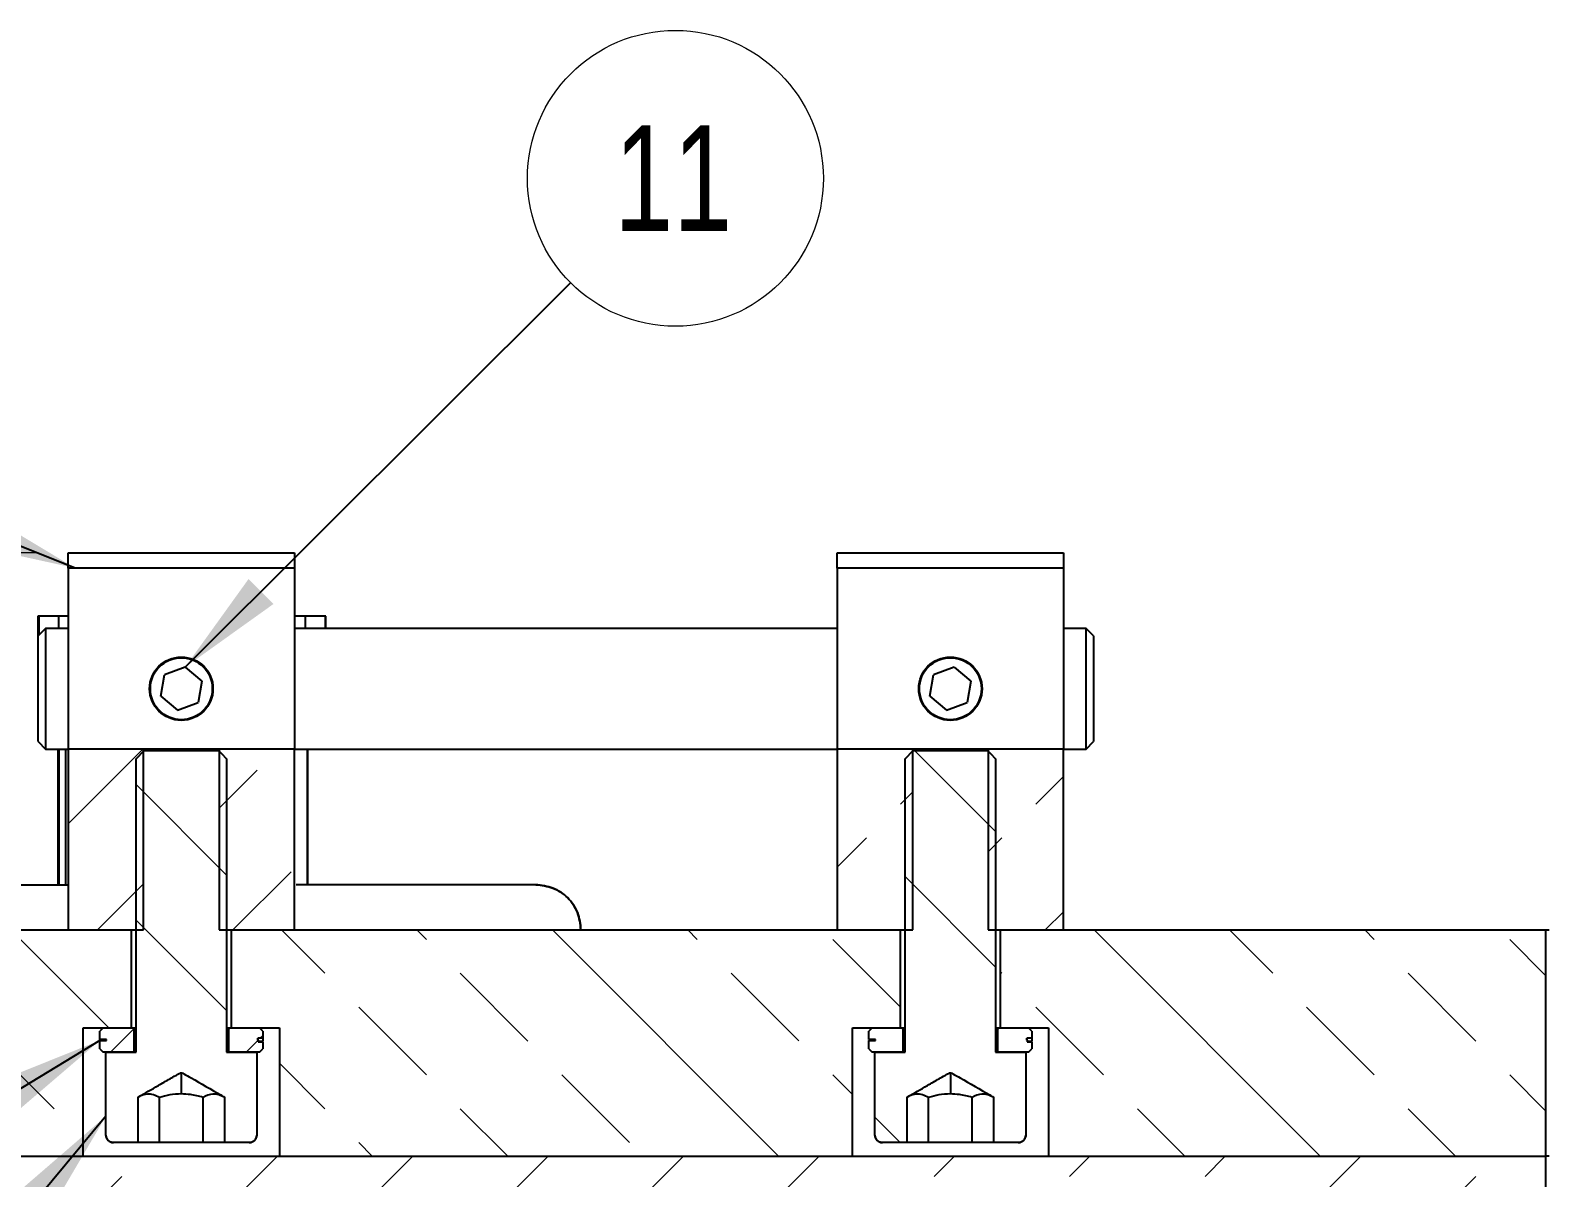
# Model space of a CAD drawing. Header units: millimetres. Extents: x 15 to 1184, y 5 to 836.
# Drawn here: x 621.1 to 671.4, y 700.4 to 738.5 of the extents above; entities that cross this region are included whole.
import ezdxf

# ---------------------------------------------------------------- set-up
doc = ezdxf.new("R2010")
doc.units = ezdxf.units.MM
doc.styles.add('SLDTEXTSTYLE1', font='TXT', dxfattribs={"width": 0.75})
doc.dimstyles.new('SLDDIMSTYLE0', dxfattribs={"dimtxt": 3.5, "dimasz": 3.556, "dimexe": 0, "dimexo": 0.0625, "dimgap": 0.875, "dimtad": 1, "dimlfac": 2, "dimrnd": 1e-09, "dimzin": 12, "dimdsep": 46, "dimtxsty": 'SLDTEXTSTYLE1', "dimsah": 1, "dimcen": 0.09, "dimadec": 0, "dimazin": 3, "dimtfac": 1, "dimtdec": 3, "dimtofl": 0, "dimtmove": 0, "dimatfit": 3, "dimfxl": 1, "dimfrac": 2, "dimtolj": 1, "dimtzin": 12, "dimarcsym": 0})
doc.dimstyles.new('SLDDIMSTYLE1', dxfattribs={"dimtxt": 0.18, "dimasz": 3.556, "dimexe": 0, "dimexo": 0.0625, "dimgap": 0, "dimtad": 0, "dimtih": 1, "dimtoh": 1, "dimdec": 0, "dimrnd": 1e-09, "dimzin": 0, "dimdsep": 46, "dimtxsty": 'Standard', "dimsah": 1, "dimcen": 0.09, "dimadec": 0, "dimazin": 0, "dimtfac": 3.556, "dimtdec": 0, "dimtofl": 0, "dimtmove": 0, "dimatfit": 3, "dimfxl": 1, "dimfrac": 2, "dimtolj": 1, "dimtzin": 0, "dimarcsym": 0})
pattern_1 = [(45, (0, 0), (-8.98026, 8.98026), []), (45, (4.49, 0), (-8.98026, 8.98026), [3.175, -1.5875]), (45, (8.98, 0), (-8.98026, 8.98026), [3.175, -1.5875]), (45, (13.47, 0), (-8.98026, 8.98026), [3.175, -1.5875])]
pattern_2 = [(135, (0, 0), (-8.98026, -8.98026), []), (135, (-2e-14, 4.49), (-8.98026, -8.98026), [3.175, -1.5875]), (135, (-3e-14, 8.98), (-8.98026, -8.98026), [3.175, -1.5875]), (135, (-5e-14, 13.47), (-8.98026, -8.98026), [3.175, -1.5875])]

# ---------------------------------------------------------------- blocks, each defined once
blk = doc.blocks.new('SW_NOTE_0_21')
at = {"color": 0, "linetype": 'Continuous', "lineweight": 0}
blk.add_circle((3.474, 3.464), 4.906, dxfattribs=at)
at = {"color": 0, "linetype": 'Continuous', "lineweight": 0, "insert": (3.403, 5.221), "char_height": 3.5, "attachment_point": 2, "style": 'SLDTEXTSTYLE1'}
blk.add_mtext('11', dxfattribs=at)
blk = doc.blocks.new('_D_2')
at = {"color": 7, "linetype": 'Continuous', "lineweight": 0}
for p, q in [((621.362, 721.14), (579.676, 721.14)), ((580.676, 693.64), (580.676, 721.14)), ((605.362, 693.64), (579.676, 693.64))]:
    blk.add_line(p, q, dxfattribs=at)
at = {"color": 7, "linetype": 'Continuous', "lineweight": 18}
for points in [[(580.676, 721.14), (580.295, 717.584), (581.057, 717.584)], [(580.676, 693.64), (581.057, 697.196), (580.295, 697.196)]]:
    blk.add_solid(points, dxfattribs=at)
at = {"color": 7, "linetype": 'Continuous', "lineweight": 18, "insert": (576.164, 704.501), "char_height": 3.5, "attachment_point": 1, "rotation": 90, "style": 'SLDTEXTSTYLE1'}
blk.add_mtext('55,00', dxfattribs=at)

msp = doc.modelspace()

# ---------------------------------------------------------------- hatches: boundary and pattern name
at = {"linetype": 'Continuous', "lineweight": 18}
h = msp.add_hatch(dxfattribs=at)
h.set_pattern_fill('DIN 201 Leichtmetall und Aluminiumlegierung', style=0, pattern_type=2)
h.set_pattern_definition(pattern_1)
h.paths.add_polyline_path([(624.862, 714.6402), (622.3618, 714.6402), (622.3618, 708.6402), (624.862, 708.6402)], flags=0)
h = msp.add_hatch(dxfattribs=at)
h.set_pattern_fill('ANSI32', angle=90, style=0)
edge = h.paths.add_edge_path(flags=0)
edge.add_line((623.6119, 704.5902), (623.6119, 701.8402))
edge.add_spline(control_points=[(623.6119, 701.8402), (623.6119, 701.8206), (623.6142, 701.8009), (623.6188, 701.7819), (623.6253, 701.7547), (623.6366, 701.7283), (623.6517, 701.7047), (623.6669, 701.6812), (623.6863, 701.66), (623.7084, 701.6428), (623.7305, 701.6256), (623.7559, 701.612), (623.7824, 701.6031), (623.8079, 701.5946), (623.8351, 701.5902), (623.8619, 701.5902)], knot_values=[0.0016806, 0.0016806, 0.0016806, 0.0016806, 0.0017987, 0.0017987, 0.0017987, 0.0019681, 0.0019681, 0.0019681, 0.0021375, 0.0021375, 0.0021375, 0.0023068, 0.0023068, 0.0023068, 0.0024694, 0.0024694, 0.0024694, 0.0024694], weights=[1, 1, 1, 1, 1, 1, 1, 1, 1, 1, 1, 1, 1, 1, 1, 1], degree=3, periodic=0)
edge.add_line((623.8619, 701.5902), (624.6828, 701.5902))
edge.add_line((624.6828, 701.5902), (624.6828, 703.0984))
edge.add_spline(control_points=[(624.6828, 703.0984), (624.9058, 703.2271), (625.1288, 703.3558), (625.3518, 703.4845), (625.48, 703.5584), (625.6081, 703.6324), (625.7364, 703.7063), (625.7998, 703.7428), (625.8632, 703.7794), (625.9268, 703.8157), (625.9583, 703.8338), (625.9898, 703.8518), (626.0216, 703.8694), (626.0375, 703.8783), (626.0534, 703.8871), (626.0697, 703.8952), (626.0779, 703.8993), (626.0862, 703.9033), (626.0949, 703.9061), (626.1003, 703.9078), (626.1061, 703.9091), (626.1118, 703.9091)], knot_values=[0.0038825, 0.0038825, 0.0038825, 0.0038825, 0.0054273, 0.0054273, 0.0054273, 0.0063152, 0.0063152, 0.0063152, 0.0067545, 0.0067545, 0.0067545, 0.0069724, 0.0069724, 0.0069724, 0.0070815, 0.0070815, 0.0070815, 0.0071365, 0.0071365, 0.0071365, 0.007171, 0.007171, 0.007171, 0.007171], weights=[1, 1, 1, 1, 1, 1, 1, 1, 1, 1, 1, 1, 1, 1, 1, 1, 1, 1, 1, 1, 1, 1], degree=3, periodic=0)
edge.add_spline(control_points=[(626.1118, 703.9091), (626.1174, 703.9091), (626.1231, 703.9079), (626.1285, 703.9061), (626.1512, 703.8989), (626.1718, 703.8861), (626.1927, 703.8746), (626.2753, 703.829), (626.3568, 703.7813), (626.4386, 703.7343), (626.7657, 703.5459), (627.0925, 703.3571), (627.4194, 703.1684), (627.4599, 703.145), (627.5003, 703.1217), (627.5407, 703.0984)], knot_values=[0.0038377, 0.0038377, 0.0038377, 0.0038377, 0.0038719, 0.0038719, 0.0038719, 0.0040162, 0.0040162, 0.0040162, 0.0045865, 0.0045865, 0.0045865, 0.0068678, 0.0068678, 0.0068678, 0.0071499, 0.0071499, 0.0071499, 0.0071499], weights=[1, 1, 1, 1, 1, 1, 1, 1, 1, 1, 1, 1, 1, 1, 1, 1], degree=3, periodic=0)
edge.add_line((627.5407, 703.0984), (627.5407, 701.5902))
edge.add_line((627.5407, 701.5902), (628.3616, 701.5902))
edge.add_spline(control_points=[(628.3616, 701.5902), (628.3791, 701.5902), (628.3967, 701.592), (628.4138, 701.5957), (628.4412, 701.6015), (628.4679, 701.6121), (628.4918, 701.6267), (628.5157, 701.6413), (628.5374, 701.6602), (628.5551, 701.6818), (628.5728, 701.7035), (628.5871, 701.7285), (628.5966, 701.7548), (628.6026, 701.7712), (628.6069, 701.7884), (628.6093, 701.8058), (628.6109, 701.8171), (628.6117, 701.8287), (628.6117, 701.8402)], knot_values=[0.00254, 0.00254, 0.00254, 0.00254, 0.0026456, 0.0026456, 0.0026456, 0.0028149, 0.0028149, 0.0028149, 0.0029843, 0.0029843, 0.0029843, 0.0031537, 0.0031537, 0.0031537, 0.0032587, 0.0032587, 0.0032587, 0.0033279, 0.0033279, 0.0033279, 0.0033279], weights=[1, 1, 1, 1, 1, 1, 1, 1, 1, 1, 1, 1, 1, 1, 1, 1, 1, 1, 1], degree=3, periodic=0)
edge.add_line((628.6117, 701.8402), (628.6117, 704.5902))
edge.add_line((628.6117, 704.5902), (627.6116, 704.5902))
edge.add_line((627.6116, 704.5902), (627.6116, 714.3195))
edge.add_spline(control_points=[(627.6116, 714.3195), (627.5558, 714.3753), (627.4999, 714.4311), (627.4441, 714.487), (627.4097, 714.5214), (627.3753, 714.5558), (627.3409, 714.5902)], knot_values=[0.0043116, 0.0043116, 0.0043116, 0.0043116, 0.0047851, 0.0047851, 0.0047851, 0.0050771, 0.0050771, 0.0050771, 0.0050771], weights=[1, 1, 1, 1, 1, 1, 1], degree=3, periodic=0)
edge.add_line((627.3409, 714.5902), (624.8827, 714.5902))
edge.add_spline(control_points=[(624.8827, 714.5902), (624.7924, 714.4999), (624.7022, 714.4097), (624.612, 714.3195)], knot_values=[0.0077237, 0.0077237, 0.0077237, 0.0077237, 0.0084881, 0.0084881, 0.0084881, 0.0084881], weights=[1, 1, 1, 1], degree=3, periodic=0)
edge.add_line((624.612, 714.3195), (624.612, 704.5902))
edge.add_line((624.612, 704.5902), (623.6119, 704.5902))
h = msp.add_hatch(dxfattribs=at)
h.set_pattern_fill('DIN 201 Leichtmetall und Aluminiumlegierung', style=0, pattern_type=2)
h.set_pattern_definition(pattern_1)
h.paths.add_polyline_path([(627.3615, 708.6402), (629.8618, 708.6402), (629.8618, 714.6402), (627.3615, 714.6402)], flags=0)
h = msp.add_hatch(dxfattribs=at)
h.set_pattern_fill('DIN 201 Leichtmetall und Aluminiumlegierung', style=0, pattern_type=2)
h.set_pattern_definition(pattern_1)
h.paths.add_polyline_path([(650.362, 714.6402), (647.8618, 714.6402), (647.8618, 708.6402), (650.362, 708.6402)], flags=0)
h = msp.add_hatch(dxfattribs=at)
h.set_pattern_fill('ANSI32', angle=90, style=0)
edge = h.paths.add_edge_path(flags=0)
edge.add_line((649.1119, 704.5902), (649.1119, 701.8402))
edge.add_spline(control_points=[(649.1119, 701.8402), (649.1119, 701.8206), (649.1142, 701.8009), (649.1188, 701.7819), (649.1253, 701.7547), (649.1366, 701.7283), (649.1517, 701.7047), (649.1669, 701.6812), (649.1863, 701.66), (649.2084, 701.6428), (649.2305, 701.6256), (649.2559, 701.612), (649.2824, 701.6031), (649.3079, 701.5946), (649.3351, 701.5902), (649.3619, 701.5902)], knot_values=[0.0016806, 0.0016806, 0.0016806, 0.0016806, 0.0017987, 0.0017987, 0.0017987, 0.0019681, 0.0019681, 0.0019681, 0.0021375, 0.0021375, 0.0021375, 0.0023068, 0.0023068, 0.0023068, 0.0024694, 0.0024694, 0.0024694, 0.0024694], weights=[1, 1, 1, 1, 1, 1, 1, 1, 1, 1, 1, 1, 1, 1, 1, 1], degree=3, periodic=0)
edge.add_line((649.3619, 701.5902), (650.1828, 701.5902))
edge.add_line((650.1828, 701.5902), (650.1828, 703.0984))
edge.add_spline(control_points=[(650.1828, 703.0984), (650.4058, 703.2271), (650.6288, 703.3558), (650.8518, 703.4845), (650.98, 703.5584), (651.1081, 703.6324), (651.2364, 703.7063), (651.2998, 703.7428), (651.3632, 703.7794), (651.4268, 703.8157), (651.4583, 703.8338), (651.4898, 703.8518), (651.5216, 703.8694), (651.5375, 703.8783), (651.5534, 703.8871), (651.5697, 703.8952), (651.5779, 703.8993), (651.5862, 703.9033), (651.5949, 703.9061), (651.6003, 703.9078), (651.6061, 703.9091), (651.6118, 703.9091)], knot_values=[0.0038825, 0.0038825, 0.0038825, 0.0038825, 0.0054273, 0.0054273, 0.0054273, 0.0063152, 0.0063152, 0.0063152, 0.0067545, 0.0067545, 0.0067545, 0.0069724, 0.0069724, 0.0069724, 0.0070815, 0.0070815, 0.0070815, 0.0071365, 0.0071365, 0.0071365, 0.007171, 0.007171, 0.007171, 0.007171], weights=[1, 1, 1, 1, 1, 1, 1, 1, 1, 1, 1, 1, 1, 1, 1, 1, 1, 1, 1, 1, 1, 1], degree=3, periodic=0)
edge.add_spline(control_points=[(651.6118, 703.9091), (651.6174, 703.9091), (651.6231, 703.9079), (651.6285, 703.9061), (651.6512, 703.8989), (651.6718, 703.8861), (651.6927, 703.8746), (651.7753, 703.829), (651.8568, 703.7813), (651.9386, 703.7343), (652.2657, 703.5459), (652.5925, 703.3571), (652.9194, 703.1684), (652.9599, 703.145), (653.0003, 703.1217), (653.0407, 703.0984)], knot_values=[0.0038377, 0.0038377, 0.0038377, 0.0038377, 0.0038719, 0.0038719, 0.0038719, 0.0040162, 0.0040162, 0.0040162, 0.0045865, 0.0045865, 0.0045865, 0.0068678, 0.0068678, 0.0068678, 0.0071499, 0.0071499, 0.0071499, 0.0071499], weights=[1, 1, 1, 1, 1, 1, 1, 1, 1, 1, 1, 1, 1, 1, 1, 1], degree=3, periodic=0)
edge.add_line((653.0407, 703.0984), (653.0407, 701.5902))
edge.add_line((653.0407, 701.5902), (653.8616, 701.5902))
edge.add_spline(control_points=[(653.8616, 701.5902), (653.8791, 701.5902), (653.8967, 701.592), (653.9138, 701.5957), (653.9412, 701.6015), (653.9679, 701.6121), (653.9918, 701.6267), (654.0157, 701.6413), (654.0374, 701.6602), (654.0551, 701.6818), (654.0728, 701.7035), (654.0871, 701.7285), (654.0966, 701.7548), (654.1026, 701.7712), (654.1069, 701.7884), (654.1093, 701.8058), (654.1109, 701.8171), (654.1117, 701.8287), (654.1117, 701.8402)], knot_values=[0.00254, 0.00254, 0.00254, 0.00254, 0.0026456, 0.0026456, 0.0026456, 0.0028149, 0.0028149, 0.0028149, 0.0029843, 0.0029843, 0.0029843, 0.0031537, 0.0031537, 0.0031537, 0.0032587, 0.0032587, 0.0032587, 0.0033279, 0.0033279, 0.0033279, 0.0033279], weights=[1, 1, 1, 1, 1, 1, 1, 1, 1, 1, 1, 1, 1, 1, 1, 1, 1, 1, 1], degree=3, periodic=0)
edge.add_line((654.1117, 701.8402), (654.1117, 704.5902))
edge.add_line((654.1117, 704.5902), (653.1116, 704.5902))
edge.add_line((653.1116, 704.5902), (653.1116, 714.3195))
edge.add_spline(control_points=[(653.1116, 714.3195), (653.0558, 714.3753), (652.9999, 714.4311), (652.9441, 714.487), (652.9097, 714.5214), (652.8753, 714.5558), (652.8409, 714.5902)], knot_values=[0.0043116, 0.0043116, 0.0043116, 0.0043116, 0.0047851, 0.0047851, 0.0047851, 0.0050771, 0.0050771, 0.0050771, 0.0050771], weights=[1, 1, 1, 1, 1, 1, 1], degree=3, periodic=0)
edge.add_line((652.8409, 714.5902), (650.3827, 714.5902))
edge.add_spline(control_points=[(650.3827, 714.5902), (650.2924, 714.4999), (650.2022, 714.4097), (650.112, 714.3195)], knot_values=[0.0077237, 0.0077237, 0.0077237, 0.0077237, 0.0084881, 0.0084881, 0.0084881, 0.0084881], weights=[1, 1, 1, 1], degree=3, periodic=0)
edge.add_line((650.112, 714.3195), (650.112, 704.5902))
edge.add_line((650.112, 704.5902), (649.1119, 704.5902))
h = msp.add_hatch(dxfattribs=at)
h.set_pattern_fill('DIN 201 Leichtmetall und Aluminiumlegierung', style=0, pattern_type=2)
h.set_pattern_definition(pattern_1)
h.paths.add_polyline_path([(652.8615, 708.6402), (655.3618, 708.6402), (655.3618, 714.6402), (652.8615, 714.6402)], flags=0)
h = msp.add_hatch(dxfattribs=at)
h.set_pattern_fill('DIN 201 Leichtmetall und Aluminiumlegierung', angle=90, style=0, pattern_type=2)
h.set_pattern_definition(pattern_2)
h.paths.add_polyline_path([(606.3618, 708.6402), (606.3618, 701.1402), (622.8619, 701.1402), (622.8619, 705.3902), (624.462, 705.3902), (624.462, 708.6402)], flags=0)
h = msp.add_hatch(dxfattribs=at)
h.set_pattern_fill('DIN 201 Leichtmetall und Aluminiumlegierung', angle=90, style=0, pattern_type=2)
h.set_pattern_definition(pattern_2)
h.paths.add_polyline_path([(649.962, 708.6402), (627.7616, 708.6402), (627.7616, 705.3902), (629.3617, 705.3902), (629.3617, 701.1402), (648.3619, 701.1402), (648.3619, 705.3902), (649.962, 705.3902)], flags=0)
h = msp.add_hatch(dxfattribs=at)
h.set_pattern_fill('DIN 201 Leichtmetall und Aluminiumlegierung', angle=90, style=0, pattern_type=2)
h.set_pattern_definition(pattern_2)
h.paths.add_polyline_path([(654.8617, 705.3902), (654.8617, 701.1402), (671.3618, 701.1402), (671.3618, 708.6402), (653.2616, 708.6402), (653.2616, 705.3902)], flags=0)
h = msp.add_hatch(dxfattribs=at)
h.set_pattern_fill('ANSI31', style=0)
edge = h.paths.add_edge_path(flags=0)
edge.add_line((624.502, 705.3902), (623.5191, 705.3902))
edge.add_spline(control_points=[(623.5191, 705.3902), (623.4833, 705.3544), (623.4476, 705.3187), (623.4119, 705.283)], knot_values=[0.0149752, 0.0149752, 0.0149752, 0.0149752, 0.0152811, 0.0152811, 0.0152811, 0.0152811], weights=[1, 1, 1, 1], degree=3, periodic=0)
edge.add_line((623.4119, 705.283), (623.4119, 705.0069))
edge.add_line((623.4119, 705.0069), (623.629, 705.0069))
edge.add_line((623.629, 705.0069), (623.629, 704.9778))
edge.add_line((623.629, 704.9778), (623.4119, 704.9778))
edge.add_line((623.4119, 704.9778), (623.4119, 704.6973))
edge.add_spline(control_points=[(623.4119, 704.6973), (623.4476, 704.6616), (623.4833, 704.6259), (623.5191, 704.5902)], knot_values=[0.000001, 0.000001, 0.000001, 0.000001, 0.0003041, 0.0003041, 0.0003041, 0.0003041], weights=[1, 1, 1, 1], degree=3, periodic=0)
edge.add_line((623.5191, 704.5902), (624.502, 704.5902))
edge.add_spline(control_points=[(624.502, 704.5902), (624.5136, 704.6018), (624.5253, 704.6135), (624.537, 704.6252)], knot_values=[0.000001, 0.000001, 0.000001, 0.000001, 0.0001, 0.0001, 0.0001, 0.0001], weights=[1, 1, 1, 1], degree=3, periodic=0)
edge.add_line((624.537, 704.6252), (624.537, 705.3552))
edge.add_spline(control_points=[(624.537, 705.3552), (624.5253, 705.3668), (624.5136, 705.3785), (624.502, 705.3902)], knot_values=[0.0089525, 0.0089525, 0.0089525, 0.0089525, 0.0090516, 0.0090516, 0.0090516, 0.0090516], weights=[1, 1, 1, 1], degree=3, periodic=0)
h = msp.add_hatch(dxfattribs=at)
h.set_pattern_fill('ANSI31', style=0)
edge = h.paths.add_edge_path(flags=0)
edge.add_line((628.8117, 705.0517), (628.8117, 705.283))
edge.add_spline(control_points=[(628.8117, 705.283), (628.7759, 705.3187), (628.7402, 705.3544), (628.7045, 705.3902)], knot_values=[0.000001, 0.000001, 0.000001, 0.000001, 0.0003041, 0.0003041, 0.0003041, 0.0003041], weights=[1, 1, 1, 1], degree=3, periodic=0)
edge.add_line((628.7045, 705.3902), (627.7216, 705.3902))
edge.add_spline(control_points=[(627.7216, 705.3902), (627.7099, 705.3785), (627.6982, 705.3668), (627.6866, 705.3552)], knot_values=[0.000001, 0.000001, 0.000001, 0.000001, 0.0001, 0.0001, 0.0001, 0.0001], weights=[1, 1, 1, 1], degree=3, periodic=0)
edge.add_line((627.6866, 705.3552), (627.6866, 704.6252))
edge.add_spline(control_points=[(627.6866, 704.6252), (627.6982, 704.6135), (627.7099, 704.6018), (627.7216, 704.5902)], knot_values=[0.0089525, 0.0089525, 0.0089525, 0.0089525, 0.0090516, 0.0090516, 0.0090516, 0.0090516], weights=[1, 1, 1, 1], degree=3, periodic=0)
edge.add_line((627.7216, 704.5902), (628.7045, 704.5902))
edge.add_spline(control_points=[(628.7045, 704.5902), (628.7402, 704.6259), (628.7759, 704.6616), (628.8117, 704.6973)], knot_values=[0.0149752, 0.0149752, 0.0149752, 0.0149752, 0.0152811, 0.0152811, 0.0152811, 0.0152811], weights=[1, 1, 1, 1], degree=3, periodic=0)
edge.add_line((628.8117, 704.6973), (628.8117, 704.9243))
edge.add_line((628.8117, 704.9243), (628.6553, 704.9272))
edge.add_line((628.6553, 704.9272), (628.6553, 704.9902))
edge.add_line((628.6553, 704.9902), (628.6447, 704.9902))
edge.add_line((628.6447, 704.9902), (628.6447, 705.0487))
edge.add_line((628.6447, 705.0487), (628.8117, 705.0517))
h = msp.add_hatch(dxfattribs=at)
h.set_pattern_fill('ANSI31', style=0)
edge = h.paths.add_edge_path(flags=0)
edge.add_line((650.002, 705.3902), (649.0191, 705.3902))
edge.add_spline(control_points=[(649.0191, 705.3902), (648.9833, 705.3544), (648.9476, 705.3187), (648.9119, 705.283)], knot_values=[0.0149752, 0.0149752, 0.0149752, 0.0149752, 0.0152811, 0.0152811, 0.0152811, 0.0152811], weights=[1, 1, 1, 1], degree=3, periodic=0)
edge.add_line((648.9119, 705.283), (648.9119, 705.0069))
edge.add_line((648.9119, 705.0069), (649.129, 705.0069))
edge.add_line((649.129, 705.0069), (649.129, 704.9778))
edge.add_line((649.129, 704.9778), (648.9119, 704.9778))
edge.add_line((648.9119, 704.9778), (648.9119, 704.6973))
edge.add_spline(control_points=[(648.9119, 704.6973), (648.9476, 704.6616), (648.9833, 704.6259), (649.0191, 704.5902)], knot_values=[0.000001, 0.000001, 0.000001, 0.000001, 0.0003041, 0.0003041, 0.0003041, 0.0003041], weights=[1, 1, 1, 1], degree=3, periodic=0)
edge.add_line((649.0191, 704.5902), (650.002, 704.5902))
edge.add_spline(control_points=[(650.002, 704.5902), (650.0136, 704.6018), (650.0253, 704.6135), (650.037, 704.6252)], knot_values=[0.000001, 0.000001, 0.000001, 0.000001, 0.0001, 0.0001, 0.0001, 0.0001], weights=[1, 1, 1, 1], degree=3, periodic=0)
edge.add_line((650.037, 704.6252), (650.037, 705.3552))
edge.add_spline(control_points=[(650.037, 705.3552), (650.0253, 705.3668), (650.0136, 705.3785), (650.002, 705.3902)], knot_values=[0.0089525, 0.0089525, 0.0089525, 0.0089525, 0.0090516, 0.0090516, 0.0090516, 0.0090516], weights=[1, 1, 1, 1], degree=3, periodic=0)
h = msp.add_hatch(dxfattribs=at)
h.set_pattern_fill('ANSI31', style=0)
edge = h.paths.add_edge_path(flags=0)
edge.add_line((654.3117, 705.0517), (654.3117, 705.283))
edge.add_spline(control_points=[(654.3117, 705.283), (654.2759, 705.3187), (654.2402, 705.3544), (654.2045, 705.3902)], knot_values=[0.000001, 0.000001, 0.000001, 0.000001, 0.0003041, 0.0003041, 0.0003041, 0.0003041], weights=[1, 1, 1, 1], degree=3, periodic=0)
edge.add_line((654.2045, 705.3902), (653.2216, 705.3902))
edge.add_spline(control_points=[(653.2216, 705.3902), (653.2099, 705.3785), (653.1982, 705.3668), (653.1866, 705.3552)], knot_values=[0.000001, 0.000001, 0.000001, 0.000001, 0.0001, 0.0001, 0.0001, 0.0001], weights=[1, 1, 1, 1], degree=3, periodic=0)
edge.add_line((653.1866, 705.3552), (653.1866, 704.6252))
edge.add_spline(control_points=[(653.1866, 704.6252), (653.1982, 704.6135), (653.2099, 704.6018), (653.2216, 704.5902)], knot_values=[0.0089525, 0.0089525, 0.0089525, 0.0089525, 0.0090516, 0.0090516, 0.0090516, 0.0090516], weights=[1, 1, 1, 1], degree=3, periodic=0)
edge.add_line((653.2216, 704.5902), (654.2045, 704.5902))
edge.add_spline(control_points=[(654.2045, 704.5902), (654.2402, 704.6259), (654.2759, 704.6616), (654.3117, 704.6973)], knot_values=[0.0149752, 0.0149752, 0.0149752, 0.0149752, 0.0152811, 0.0152811, 0.0152811, 0.0152811], weights=[1, 1, 1, 1], degree=3, periodic=0)
edge.add_line((654.3117, 704.6973), (654.3117, 704.9243))
edge.add_line((654.3117, 704.9243), (654.1553, 704.9272))
edge.add_line((654.1553, 704.9272), (654.1553, 704.9902))
edge.add_line((654.1553, 704.9902), (654.1447, 704.9902))
edge.add_line((654.1447, 704.9902), (654.1447, 705.0487))
edge.add_line((654.1447, 705.0487), (654.3117, 705.0517))
h = msp.add_hatch(dxfattribs=at)
h.set_pattern_fill('DIN 201 Leichtmetall und Aluminiumlegierung', style=0, pattern_type=2)
h.set_pattern_definition(pattern_1)
edge = h.paths.add_edge_path(flags=0)
edge.add_line((643.6693, 693.6402), (671.3618, 693.6402))
edge.add_line((671.3618, 693.6402), (671.3618, 701.1402))
edge.add_line((671.3618, 701.1402), (606.3618, 701.1402))
edge.add_line((606.3618, 701.1402), (606.3618, 693.6402))
edge.add_line((606.3618, 693.6402), (634.0542, 693.6402))
edge.add_line((634.0542, 693.6402), (634.0542, 691.6402))
edge.add_spline(control_points=[(634.0542, 691.6402), (634.549, 691.4497), (635.0529, 691.2808), (635.564, 691.1402)], knot_values=[0.0000019, 0.0000019, 0.0000019, 0.0000019, 0.0031566, 0.0031566, 0.0031566, 0.0031566], weights=[1, 1, 1, 1], degree=3, periodic=0)
edge.add_line((635.564, 691.1402), (642.1595, 691.1402))
edge.add_spline(control_points=[(642.1595, 691.1402), (642.6707, 691.2808), (643.1746, 691.4497), (643.6693, 691.6402)], knot_values=[0.0164348, 0.0164348, 0.0164348, 0.0164348, 0.019585, 0.019585, 0.019585, 0.019585], weights=[1, 1, 1, 1], degree=3, periodic=0)
edge.add_line((643.6693, 691.6402), (643.6693, 693.6402))

# ---------------------------------------------------------------- linework, layer by layer
at = {"color": 7, "linetype": 'Continuous', "lineweight": 25}
for p, q in [((622.3618, 721.1402), (629.8618, 721.1402)), ((622.3618, 720.6402), (622.3618, 721.1402)), ((629.8618, 721.1402), (629.8618, 720.6402)), ((647.8618, 721.1402), (655.3618, 721.1402)), ((647.8618, 720.6402), (647.8618, 721.1402)), ((655.3618, 721.1402), (655.3618, 720.6402)), ((629.8618, 720.6402), (622.3618, 720.6402)), ((622.3618, 720.6402), (622.3618, 714.6402)), ((629.8618, 720.6402), (629.8618, 714.6402)), ((655.3618, 720.6402), (647.8618, 720.6402)), ((647.8618, 720.6402), (647.8618, 714.6402)), ((655.3618, 720.6402), (655.3618, 714.6402)), ((621.3492, 719.0402), (621.3492, 717.5402)), ((621.3987, 719.0402), (621.3492, 719.0402)), ((622.0495, 719.0402), (621.3987, 719.0402)), ((622.3618, 719.0402), (622.0495, 719.0402)), ((630.2271, 719.0402), (629.8618, 719.0402)), ((630.8947, 719.0402), (630.2271, 719.0402)), ((630.9072, 719.0402), (630.8947, 719.0402)), ((630.9072, 718.6402), (630.9072, 719.0402)), ((621.6118, 718.6402), (621.3618, 718.3902)), ((622.3618, 718.6402), (621.6118, 718.6402)), ((621.6118, 718.6402), (621.6118, 717.3918)), ((647.8618, 718.6402), (629.8618, 718.6402)), ((656.1118, 718.6402), (655.3618, 718.6402)), ((656.3618, 718.3902), (656.1118, 718.6402)), ((656.1118, 717.3918), (656.1118, 718.6402)), ((621.3618, 717.2979), (621.3618, 718.3902)), ((656.3618, 718.3902), (656.3618, 717.2979)), ((621.3492, 717.5402), (621.3618, 717.5402)), ((621.3618, 714.8902), (621.3618, 717.2979)), ((621.6118, 717.3918), (621.6118, 714.6402)), ((625.4342, 716.3916), (625.5578, 717.1027)), ((626.2353, 717.3512), (625.5578, 717.1027)), ((626.2353, 717.3512), (626.7893, 716.8887)), ((650.9342, 716.3916), (651.0578, 717.1027)), ((651.7353, 717.3512), (651.0578, 717.1027)), ((651.7353, 717.3512), (652.2893, 716.8887)), ((656.1118, 714.6402), (656.1118, 717.3918)), ((656.3618, 717.2979), (656.3618, 714.8902)), ((626.7893, 716.8887), (626.6658, 716.1776)), ((652.2893, 716.8887), (652.1658, 716.1776)), ((625.4342, 716.3916), (625.9882, 715.9291)), ((625.9882, 715.9291), (626.6658, 716.1776)), ((650.9342, 716.3916), (651.4882, 715.9291)), ((651.4882, 715.9291), (652.1658, 716.1776)), ((621.3618, 714.8902), (621.6118, 714.6402)), ((621.6118, 714.6402), (622.3618, 714.6402)), ((622.0166, 714.6402), (622.0166, 710.1402)), ((622.3618, 714.6402), (622.3618, 708.6402)), ((624.862, 714.6402), (622.3618, 714.6402)), ((624.612, 714.3195), (624.8827, 714.5902)), ((624.8824, 714.5902), (624.8618, 714.5695)), ((624.862, 708.6402), (624.862, 714.6402)), ((627.3615, 714.6402), (624.862, 714.6402)), ((624.8824, 714.5902), (624.8827, 714.5902)), ((624.8827, 714.5902), (627.3409, 714.5902)), ((627.3409, 714.5902), (627.3412, 714.5902)), ((627.3618, 714.5695), (627.3412, 714.5902)), ((627.3615, 714.6402), (627.3615, 708.6402)), ((629.8618, 714.6402), (627.3615, 714.6402)), ((629.8618, 714.6402), (647.8618, 714.6402)), ((629.8618, 708.6402), (629.8618, 714.6402)), ((630.3085, 710.1402), (630.3085, 714.6402)), ((647.8618, 714.6402), (647.8618, 708.6402)), ((650.362, 714.6402), (647.8618, 714.6402)), ((650.112, 714.3195), (650.3827, 714.5902)), ((650.3824, 714.5902), (650.3618, 714.5695)), ((650.362, 708.6402), (650.362, 714.6402)), ((652.8615, 714.6402), (650.362, 714.6402)), ((650.3824, 714.5902), (650.3827, 714.5902)), ((650.3827, 714.5902), (652.8409, 714.5902)), ((652.8409, 714.5902), (652.8412, 714.5902)), ((652.8618, 714.5695), (652.8412, 714.5902)), ((652.8615, 714.6402), (652.8615, 708.6402)), ((655.3618, 714.6402), (652.8615, 714.6402)), ((655.3618, 714.6402), (656.1118, 714.6402)), ((655.3618, 708.6402), (655.3618, 714.6402)), ((656.1118, 714.6402), (656.3618, 714.8902)), ((624.612, 704.5902), (624.612, 714.3195)), ((627.6116, 714.3195), (627.6116, 704.5902)), ((650.112, 704.5902), (650.112, 714.3195)), ((653.1116, 714.3195), (653.1116, 704.5902)), ((612.1868, 710.1402), (622.3618, 710.1402)), ((637.8618, 710.1402), (629.9198, 710.1402)), ((606.3618, 708.6402), (624.462, 708.6402)), ((622.3618, 708.6402), (624.862, 708.6402)), ((624.462, 705.3902), (624.462, 708.6402)), ((627.3615, 708.6402), (629.8618, 708.6402)), ((627.7616, 708.6402), (627.7616, 705.3902)), ((627.7616, 708.6402), (649.962, 708.6402)), ((647.8618, 708.6402), (650.362, 708.6402)), ((649.962, 705.3902), (649.962, 708.6402)), ((652.8615, 708.6402), (655.3618, 708.6402)), ((653.2616, 708.6402), (653.2616, 705.3902)), ((653.2616, 708.6402), (671.3618, 708.6402)), ((671.3618, 701.1402), (671.3618, 708.6402)), ((671.3618, 708.6402), (671.4728, 708.6402)), ((622.8619, 705.3902), (624.462, 705.3902)), ((622.8619, 701.1402), (622.8619, 705.3902)), ((623.5191, 705.3902), (623.4119, 705.283)), ((623.5191, 705.3902), (624.502, 705.3902)), ((624.537, 705.3552), (624.502, 705.3902)), ((624.502, 705.3902), (624.6118, 705.3902)), ((627.6118, 705.3902), (627.7216, 705.3902)), ((627.7216, 705.3902), (627.6866, 705.3552)), ((627.7216, 705.3902), (628.7045, 705.3902)), ((627.7616, 705.3902), (629.3617, 705.3902)), ((628.8117, 705.283), (628.7045, 705.3902)), ((629.3617, 705.3902), (629.3617, 701.1402)), ((648.3619, 701.1402), (648.3619, 705.3902)), ((648.3619, 705.3902), (649.962, 705.3902)), ((649.0191, 705.3902), (648.9119, 705.283)), ((649.0191, 705.3902), (650.002, 705.3902)), ((650.037, 705.3552), (650.002, 705.3902)), ((650.002, 705.3902), (650.1118, 705.3902)), ((653.1118, 705.3902), (653.2216, 705.3902)), ((653.2216, 705.3902), (653.1866, 705.3552)), ((653.2216, 705.3902), (654.2045, 705.3902)), ((653.2616, 705.3902), (654.8617, 705.3902)), ((654.3117, 705.283), (654.2045, 705.3902)), ((654.8617, 705.3902), (654.8617, 701.1402)), ((623.4119, 705.0069), (623.4119, 705.283)), ((623.629, 705.0069), (623.4119, 705.0069)), ((623.4119, 704.6973), (623.4119, 704.9778)), ((623.4119, 704.9778), (623.629, 704.9778)), ((623.629, 704.9778), (623.629, 705.0069)), ((624.537, 705.3552), (624.537, 704.6252)), ((624.537, 705.3552), (624.612, 705.3552)), ((627.6116, 705.3552), (627.6866, 705.3552)), ((627.6866, 704.6252), (627.6866, 705.3552)), ((628.8117, 705.0517), (628.6447, 705.0487)), ((628.6447, 705.0487), (628.6447, 704.9902)), ((628.6447, 704.9902), (628.6553, 704.9902)), ((628.65, 704.9902), (628.65, 705.0488)), ((628.6553, 704.9902), (628.6553, 704.9272)), ((628.6553, 704.9585), (628.8118, 704.9556)), ((628.6553, 704.9272), (628.8117, 704.9243)), ((628.8117, 705.283), (628.8117, 705.0517)), ((628.8117, 704.9243), (628.8117, 704.6973)), ((628.8118, 705.0538), (628.8118, 704.9556)), ((648.9119, 705.0069), (648.9119, 705.283)), ((649.129, 705.0069), (648.9119, 705.0069)), ((648.9119, 704.6973), (648.9119, 704.9778)), ((648.9119, 704.9778), (649.129, 704.9778)), ((649.129, 704.9778), (649.129, 705.0069)), ((650.037, 705.3552), (650.037, 704.6252)), ((650.037, 705.3552), (650.112, 705.3552)), ((653.1116, 705.3552), (653.1866, 705.3552)), ((653.1866, 704.6252), (653.1866, 705.3552)), ((654.3117, 705.0517), (654.1447, 705.0487)), ((654.1447, 705.0487), (654.1447, 704.9902)), ((654.1447, 704.9902), (654.1553, 704.9902)), ((654.15, 704.9902), (654.15, 705.0488)), ((654.1553, 704.9902), (654.1553, 704.9272)), ((654.1553, 704.9585), (654.3118, 704.9556)), ((654.1553, 704.9272), (654.3117, 704.9243)), ((654.3117, 705.283), (654.3117, 705.0517)), ((654.3117, 704.9243), (654.3117, 704.6973)), ((654.3118, 705.0538), (654.3118, 704.9556)), ((623.4119, 704.6973), (623.5191, 704.5902)), ((624.502, 704.5902), (623.5191, 704.5902)), ((623.6119, 704.5902), (624.612, 704.5902)), ((623.6119, 701.8402), (623.6119, 704.5902)), ((624.502, 704.5902), (624.537, 704.6252)), ((624.537, 704.6252), (624.612, 704.6252)), ((627.6116, 704.6252), (627.6866, 704.6252)), ((627.6116, 704.5902), (628.6117, 704.5902)), ((627.6866, 704.6252), (627.7216, 704.5902)), ((628.7045, 704.5902), (627.7216, 704.5902)), ((628.6117, 704.5902), (628.6117, 701.8402)), ((628.7045, 704.5902), (628.8117, 704.6973)), ((648.9119, 704.6973), (649.0191, 704.5902)), ((650.002, 704.5902), (649.0191, 704.5902)), ((649.1119, 704.5902), (650.112, 704.5902)), ((649.1119, 701.8402), (649.1119, 704.5902)), ((650.002, 704.5902), (650.037, 704.6252)), ((650.037, 704.6252), (650.112, 704.6252)), ((653.1116, 704.6252), (653.1866, 704.6252)), ((653.1116, 704.5902), (654.1117, 704.5902)), ((653.1866, 704.6252), (653.2216, 704.5902)), ((654.2045, 704.5902), (653.2216, 704.5902)), ((654.1117, 704.5902), (654.1117, 701.8402)), ((654.2045, 704.5902), (654.3117, 704.6973)), ((624.6828, 701.5902), (624.6828, 703.0984)), ((625.3901, 701.5902), (625.3901, 703.0902)), ((626.8335, 701.5902), (626.8335, 703.0902)), ((627.5407, 703.0984), (627.5407, 701.5902)), ((650.1828, 701.5902), (650.1828, 703.0984)), ((650.8901, 701.5902), (650.8901, 703.0902)), ((652.3335, 701.5902), (652.3335, 703.0902)), ((653.0407, 703.0984), (653.0407, 701.5902)), ((623.6118, 701.8402), (623.6119, 701.8402)), ((623.8618, 701.5902), (623.8619, 701.5902)), ((624.6828, 701.5902), (623.8619, 701.5902)), ((625.3901, 701.5902), (624.6828, 701.5902)), ((626.8335, 701.5902), (625.3901, 701.5902)), ((627.5407, 701.5902), (626.8335, 701.5902)), ((628.3616, 701.5902), (627.5407, 701.5902)), ((628.3616, 701.5902), (628.3618, 701.5902)), ((628.6117, 701.8402), (628.6118, 701.8402)), ((649.1118, 701.8402), (649.1119, 701.8402)), ((649.3618, 701.5902), (649.3619, 701.5902)), ((650.1828, 701.5902), (649.3619, 701.5902)), ((650.8901, 701.5902), (650.1828, 701.5902)), ((652.3335, 701.5902), (650.8901, 701.5902)), ((653.0407, 701.5902), (652.3335, 701.5902)), ((653.8616, 701.5902), (653.0407, 701.5902)), ((653.8616, 701.5902), (653.8618, 701.5902)), ((654.1117, 701.8402), (654.1118, 701.8402)), ((606.3618, 701.1402), (622.8619, 701.1402)), ((606.3618, 701.1402), (671.3618, 701.1402)), ((629.3617, 701.1402), (648.3619, 701.1402)), ((654.8617, 701.1402), (671.3618, 701.1402)), ((671.4728, 701.1402), (671.3618, 701.1402)), ((671.3618, 693.6402), (671.3618, 701.1402))]:
    msp.add_line(p, q, dxfattribs=at)
at = {"color": 8, "linetype": 'Continuous', "lineweight": 25}
for p, q in [((621.3987, 718.4271), (621.3987, 719.0402)), ((622.0495, 718.6402), (622.0495, 719.0402)), ((630.2271, 718.6402), (630.2271, 719.0402)), ((630.8947, 718.6402), (630.8947, 719.0402)), ((622.0661, 710.1402), (622.0661, 714.6402)), ((622.283, 710.1402), (622.283, 714.6402)), ((630.296, 710.1402), (630.296, 714.6402)), ((626.1118, 703.9091), (626.1118, 703.2018)), ((651.6118, 703.9091), (651.6118, 703.2018))]:
    msp.add_line(p, q, dxfattribs=at)
at = {"color": 7, "linetype": 'Continuous', "lineweight": 25, "flags": 128}
for points in [[(627.3409, 714.5902), (627.4441, 714.487), (627.6116, 714.3195)], [(652.8409, 714.5902), (652.9441, 714.487), (653.1116, 714.3195)]]:
    msp.add_lwpolyline(points, dxfattribs=at)
at = {"color": 7, "linetype": 'Continuous', "lineweight": 25}
for centre, radius in [((626.1118, 716.6402), 1.05), ((626.1118, 716.6402), 1.0275), ((651.6118, 716.6402), 1.05), ((651.6118, 716.6402), 1.0275)]:
    msp.add_circle(centre, radius, dxfattribs=at)
for centre, start, end in [((623.8618, 701.8402), 180, 270), ((628.3618, 701.8402), 270, 0), ((649.3618, 701.8402), 180, 270), ((653.8618, 701.8402), 270, 0)]:
    msp.add_arc(centre, 0.25, start, end, dxfattribs=at)
for centre, major_axis, ratio, start_param, end_param in [((626.1118, 705.0047), (2.7, 0), 0.0874887, 3.1323416, 3.2560362), ((626.1118, 704.9756), (2.7, -0.0495), 0.0855483, 6.2755019, 6.4112929), ((626.1118, 705.0047), (2.7, 0.0495), 0.0855483, 6.2723667, 6.2816177), ((651.6118, 705.0047), (2.7, 0), 0.0874887, 3.1323416, 3.2560362), ((651.6118, 704.9756), (2.7, -0.0495), 0.0855483, 6.2755019, 6.4112929), ((651.6118, 705.0047), (2.7, 0.0495), 0.0855483, 6.2723667, 6.2816177)]:
    msp.add_ellipse(centre, major_axis=major_axis, ratio=ratio, start_param=start_param, end_param=end_param, dxfattribs=at)
for points in [[(639.3618, 708.6402), (639.3392, 708.8367), (639.2941, 709.2298), (638.9473, 709.7256), (638.4514, 710.0725), (638.0583, 710.1176), (637.8618, 710.1402)], [(637.8618, 710.1402), (638.0583, 710.1176), (638.4514, 710.0725), (638.9473, 709.7256), (639.2941, 709.2298), (639.3392, 708.8367), (639.3618, 708.6402)]]:
    msp.add_open_spline(points, degree=3, dxfattribs=at)
for points, knots in [([(624.6828, 703.0984), (624.9058, 703.227), (625.257, 703.4297), (625.6716, 703.6691), (625.8947, 703.7973), (626.0056, 703.8611), (626.0615, 703.8911), (626.0913, 703.9064), (626.1061, 703.9083), (626.1118, 703.9091)], [0, 0, 0, 0, 0.4698099, 0.7398213, 0.8734162, 0.9396789, 0.9728784, 0.98958, 1, 1, 1, 1]), ([(626.1118, 703.9091), (626.1174, 703.9082), (626.1467, 703.9039), (626.2534, 703.8348), (626.6856, 703.6026), (627.1329, 703.3334), (627.5003, 703.1217), (627.5407, 703.0984)], [0, 0, 0, 0, 0.0103109, 0.053823, 0.2260352, 0.9148115, 1, 1, 1, 1]), ([(650.1828, 703.0984), (650.4058, 703.227), (650.757, 703.4297), (651.1716, 703.6691), (651.3947, 703.7973), (651.5056, 703.8611), (651.5615, 703.8911), (651.5913, 703.9064), (651.6061, 703.9083), (651.6118, 703.9091)], [0, 0, 0, 0, 0.4698099, 0.7398213, 0.8734162, 0.9396789, 0.9728784, 0.98958, 1, 1, 1, 1]), ([(651.6118, 703.9091), (651.6174, 703.9082), (651.6467, 703.9039), (651.7534, 703.8348), (652.1856, 703.6026), (652.6329, 703.3334), (653.0003, 703.1217), (653.0407, 703.0984)], [0, 0, 0, 0, 0.0103109, 0.053823, 0.2260352, 0.9148115, 1, 1, 1, 1]), ([(625.3901, 703.0902), (625.2562, 703.1497), (625.0147, 703.2571), (624.7751, 703.1416), (624.6684, 703.0902)], [0, 0, 0, 0, 0.5544654, 1, 1, 1, 1]), ([(626.1118, 703.2018), (625.9831, 703.1954), (625.7386, 703.1833), (625.5021, 703.1201), (625.3901, 703.0902)], [0, 0, 0, 0, 0.5261669, 1, 1, 1, 1]), ([(626.8335, 703.0902), (626.6934, 703.1267), (626.4563, 703.1885), (626.2118, 703.1979), (626.1118, 703.2018)], [0, 0, 0, 0, 0.5907934, 1, 1, 1, 1]), ([(627.5552, 703.0902), (627.4213, 703.1497), (627.1798, 703.2571), (626.9402, 703.1416), (626.8335, 703.0902)], [0, 0, 0, 0, 0.5544654, 1, 1, 1, 1]), ([(650.8901, 703.0902), (650.7562, 703.1497), (650.5147, 703.2571), (650.2751, 703.1416), (650.1684, 703.0902)], [0, 0, 0, 0, 0.5544654, 1, 1, 1, 1]), ([(651.6118, 703.2018), (651.4831, 703.1954), (651.2386, 703.1833), (651.0021, 703.1201), (650.8901, 703.0902)], [0, 0, 0, 0, 0.5261669, 1, 1, 1, 1]), ([(652.3335, 703.0902), (652.1934, 703.1267), (651.9563, 703.1885), (651.7118, 703.1979), (651.6118, 703.2018)], [0, 0, 0, 0, 0.5907934, 1, 1, 1, 1]), ([(653.0552, 703.0902), (652.9213, 703.1497), (652.6798, 703.2571), (652.4402, 703.1416), (652.3335, 703.0902)], [0, 0, 0, 0, 0.5544654, 1, 1, 1, 1]), ([(623.8619, 701.5902), (623.835, 701.5927), (623.7799, 701.5979), (623.7054, 701.6394), (623.648, 701.702), (623.6166, 701.773), (623.6133, 701.8206), (623.6119, 701.8402)], [0, 0, 0, 0, 0.2060272, 0.4207258, 0.6354154, 0.8500936, 1, 1, 1, 1]), ([(628.6117, 701.8402), (628.6112, 701.8287), (628.61, 701.7996), (628.5957, 701.7439), (628.5589, 701.6787), (628.4943, 701.6229), (628.4247, 701.5941), (628.3791, 701.5913), (628.3616, 701.5902)], [0, 0, 0, 0, 0.0881167, 0.2223678, 0.4368953, 0.6514226, 0.8659576, 1, 1, 1, 1]), ([(649.3619, 701.5902), (649.335, 701.5927), (649.2799, 701.5979), (649.2054, 701.6394), (649.148, 701.702), (649.1166, 701.773), (649.1133, 701.8206), (649.1119, 701.8402)], [0, 0, 0, 0, 0.2060272, 0.4207258, 0.6354154, 0.8500936, 1, 1, 1, 1]), ([(654.1117, 701.8402), (654.1112, 701.8287), (654.11, 701.7996), (654.0957, 701.7439), (654.0589, 701.6787), (653.9943, 701.6229), (653.9247, 701.5941), (653.8791, 701.5913), (653.8616, 701.5902)], [0, 0, 0, 0, 0.0881167, 0.2223678, 0.4368953, 0.6514226, 0.8659576, 1, 1, 1, 1])]:
    msp.add_open_spline(points, degree=3, knots=knots, dxfattribs=at)

# ---------------------------------------------------------------- block references
at = {"color": 7, "linetype": 'Continuous', "lineweight": 0}
msp.add_blockref('SW_NOTE_0_21', (639.0203, 730.0998), dxfattribs=at)

# ---------------------------------------------------------------- dimensions: what is measured, and where the dimension line sits
at = {"color": 7, "linetype": 'Continuous', "lineweight": 18}
dim = msp.add_linear_dim(base=(580.676, 721.1402), p1=(606.3618, 693.6402), p2=(622.3618, 721.1402), angle=90, dimstyle='SLDDIMSTYLE0', dxfattribs=at)
dim.commit()
dim.dimension.update_dxf_attribs({"geometry": '_D_2', "text_midpoint": (580.676, 710.3196), "dimtype": 160})

# ---------------------------------------------------------------- leaders
at = {"color": 7, "linetype": 'Continuous', "lineweight": 0}
for points in [[(626.2353, 717.3512), (639.0203, 730.0998)], [(622.5869, 720.6402), (605.1351, 727.5914)], [(623.4119, 704.9778), (597.2657, 689.1113)], [(623.6119, 702.4655), (606.3747, 681.7893)]]:
    msp.add_leader(points, dimstyle='SLDDIMSTYLE1', dxfattribs=at)

doc.saveas('drawing.dxf')
